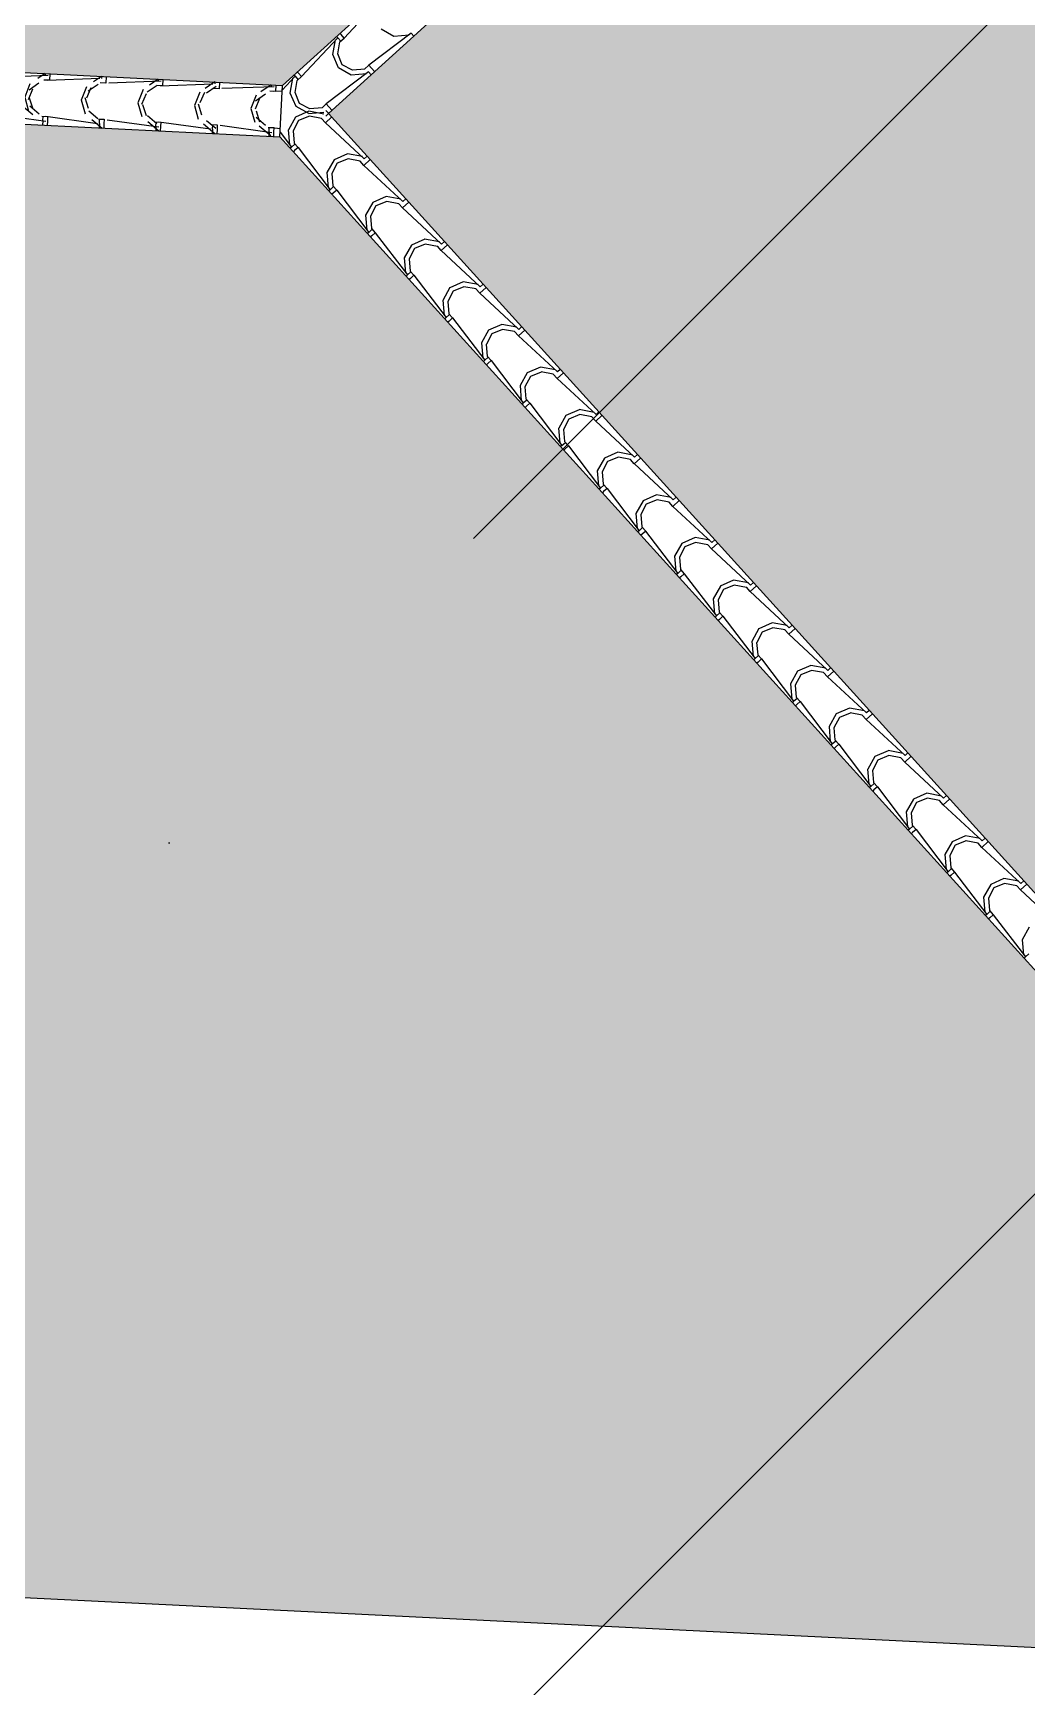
# Model space of a CAD drawing. Header units: millimetres. Extents: x 648844 to 649530, y 1246379 to 1246752.
# Drawn here: x 649226.085 to 649228.972, y 1246497.152 to 1246501.957 of the extents above; entities that cross this region are included whole.
import ezdxf

# ---------------------------------------------------------------- set-up
doc = ezdxf.new("R2010")
doc.units = ezdxf.units.MM
doc.header["$LTSCALE"] = 20
doc.header["$MEASUREMENT"] = 0
doc.layers.get('0').update_dxf_attribs({"linetype": 'CONTINUOUS'})
doc.layers.add('TECHO', color=30, linetype='CONTINUOUS')

# ---------------------------------------------------------------- blocks, each defined once
blk = doc.blocks.new('TEJA45')
at = {"layer": 'TECHO'}
for p, q in [((-2.200272264548296, 2.229809235488567), (-2.101019813202598, 2.347966745120107)), ((-2.112958493056141, 2.29819095016515), (-2.107050569565814, 2.341909306417865)), ((-2.100974591526935, 2.347957306469077), (-2.104541651117927, 2.351524366060072)), ((-2.100974591526956, 2.347957306469056), (-2.091521988076053, 2.338504703018152)), ((-2.093885663911045, 2.260490971880294), (-2.112790887128433, 2.298301337767541)), ((-2.318429985020934, 2.111651764885686), (-2.219177533675236, 2.229809274517226)), ((-2.231117068612647, 2.180032573731356), (-2.225209145122321, 2.223750929984071)), ((-2.219132134663198, 2.229799763332796), (-2.222699194254197, 2.233366822923792)), ((-2.219132134663234, 2.229799763332785), (-2.209679531212331, 2.220347159881882)), ((-2.216757751568522, 2.182716088496324), (-2.212031484306145, 2.218163297773074)), ((-2.209679531212309, 2.239252366783706), (-2.213246590803301, 2.242819426374698)), ((-2.212042682074873, 2.217984009019183), (-2.200226927761243, 2.22979976333281)), ((-2.200226927761406, 2.2297997633328), (-2.209679531212309, 2.239252366783703)), ((-2.006437719879585, 2.25342695451668), (-2.124595229511129, 2.154174503170982)), ((-2.212043193789803, 2.142333240632382), (-2.230948417007191, 2.180143606519628)), ((-2.20241897324761, 2.151977567116258), (-2.216597886970369, 2.182698604018466)), ((-2.337289677799475, 2.111642220196526), (-2.340856737390467, 2.115209279787518)), ((-2.327837074348579, 2.121094823647432), (-2.331404133939571, 2.124661883238428)), ((-2.318384470897676, 2.111642220196526), (-2.327837074348579, 2.121094823647429)), ((-2.124595190482559, 2.135269234043939), (-2.242752700114103, 2.03601678269824)), ((-2.17425537496915, 2.123462224843689), (-2.212065740856396, 2.142367448061076)), ((-2.171726355244928, 2.137785665445634), (-2.202447392147135, 2.151964579168393)), ((-2.130607945679202, 2.129243888797919), (-2.17432630193192, 2.123335965307596)), ((-2.136301699582702, 2.142378040382205), (-2.171748908859449, 2.137651773119831)), ((-2.124606100154274, 2.154178935725614), (-2.136421854467905, 2.142363181411987)), ((-2.107180573625321, 2.136753409196714), (-2.124606100154196, 2.154178935725589)), ((-2.116633177076217, 2.127300805745815), (-2.124606100154182, 2.13527372882378)), ((-2.436587705493885, 1.993494294282453), (-2.337335254148186, 2.111651803913993)), ((-2.349275644168912, 2.061874197299353), (-2.343367720678586, 2.105592553552068)), ((-2.337289677799504, 2.111642220196511), (-2.327837074348601, 2.102189616745608)), ((-2.33491520218265, 2.064559607408288), (-2.330188934920272, 2.100006816685038)), ((-2.330200225211151, 2.099826465882909), (-2.31838447089752, 2.111642220196536)), ((-2.330200723668554, 2.024175509384502), (-2.349105946885942, 2.061985875271748)), ((-2.320575382017786, 2.033821103923863), (-2.334754295740545, 2.06454214082607)), ((-2.292413106217069, 2.005304694964952), (-2.330223472104315, 2.02420991818234)), ((-2.289882818435615, 2.01962925667474), (-2.320603855337822, 2.033808170397499)), ((-2.254458180671243, 2.024220589767982), (-2.28990538994799, 2.019494322505608)), ((-2.242763643290552, 2.036021392589344), (-2.254579397604182, 2.024205638275717)), ((-2.225338116761591, 2.018595866060441), (-2.242763643290466, 2.036021392589316)), ((-2.554745425966679, 1.875336823679397), (-2.455492974620981, 1.993494333310938)), ((-2.467434219725661, 1.943715820863755), (-2.461526296235334, 1.987434177116469)), ((-2.455447220935753, 1.993484677060259), (-2.459014280526752, 1.997051736651255)), ((-2.455447220935774, 1.993484677060245), (-2.445994617484871, 1.984032073609342)), ((-2.453072652796898, 1.946403126319346), (-2.448346385534521, 1.981850335596096)), ((-2.44599461748485, 2.002937280511166), (-2.449561677075842, 2.006504340102154)), ((-2.448357768347428, 1.981668922746636), (-2.436542014033797, 1.993484677060263)), ((-2.436542014033947, 1.993484677060259), (-2.44599461748485, 2.002937280511162)), ((-2.242752661085667, 2.017111513571098), (-2.360910170717212, 1.9178590622254)), ((-2.248766322111251, 2.011085313241601), (-2.292484678363969, 2.005177389751278)), ((-2.234790720212494, 2.009143262609545), (-2.242763643290459, 2.017116185687509)), ((-2.44835825354734, 1.906017778136647), (-2.467263476764728, 1.943828144023893)), ((-2.438731790788353, 1.915664640732292), (-2.452910704511112, 1.946385677634499)), ((-2.672903146439467, 1.757179353076342), (-2.573650695093768, 1.875336862707883)), ((-2.573604764072023, 1.875327133923982), (-2.577171823663022, 1.878894193514977)), ((-2.573604764072044, 1.875327133923967), (-2.564152160621141, 1.865874530473064)), ((-2.564152160621127, 1.884779737374888), (-2.567719220212119, 1.88834679696588)), ((-2.566515311483705, 1.863511379610362), (-2.554699557170075, 1.875327133923989)), ((-2.554699557170224, 1.875327133923978), (-2.564152160621127, 1.884779737374881)), ((-2.360910131688769, 1.898953793098254), (-2.479067641320313, 1.799701341752556)), ((-2.410570837464959, 1.887147165086184), (-2.448381203352206, 1.906052388303571)), ((-2.408039281627133, 1.901472847904234), (-2.43876031852934, 1.915651761626993)), ((-2.366924698545105, 1.892926737685034), (-2.410643054797823, 1.887018814194711)), ((-2.372614661760217, 1.906063139153702), (-2.408061871036963, 1.901336871891328)), ((-2.360921186426829, 1.917863849453074), (-2.372736940740459, 1.906048095139447)), ((-2.343495659897862, 1.90043832292417), (-2.360921186426737, 1.917863849453049)), ((-2.352948263348765, 1.890985719473271), (-2.360921186426737, 1.898958642551243)), ((-2.585592795282174, 1.825557444429958), (-2.579684871791848, 1.869275800682672)), ((-2.571230103411139, 1.828246645230415), (-2.566503836148762, 1.863693854507165)), ((-2.556888199558905, 1.797508177540724), (-2.571067113281664, 1.828229214442931)), ((-2.479067602291835, 1.780796072625453), (-2.597225111923379, 1.681543621279754)), ((-2.566515783426098, 1.78786004688876), (-2.585421006643486, 1.825670412776006)), ((-2.528728568712815, 1.768989635207408), (-2.566538934600061, 1.787894858424796)), ((-2.526195744818651, 1.783316439133724), (-2.556916781720858, 1.797495352856483)), ((-2.490771142849198, 1.787905688539425), (-2.526218352125944, 1.783179421277051)), ((-2.479078729563106, 1.799706306316804), (-2.490894483876737, 1.787890552003176)), ((-2.461653203034139, 1.782280779787897), (-2.479078729563014, 1.799706306316772)), ((-2.471105806485035, 1.772828176336997), (-2.479078729563007, 1.780801099414965)), ((-2.791060866912261, 1.639021882473276), (-2.691808415566562, 1.757179392104817)), ((-2.703751370838674, 1.707399067996157), (-2.697843447348347, 1.751117424248871)), ((-2.691762307208286, 1.757169590787711), (-2.695329366799285, 1.760736650378707)), ((-2.691762307208322, 1.757169590787701), (-2.682309703757419, 1.747716987336798)), ((-2.689387554025622, 1.710090164139668), (-2.684661286763244, 1.745537373416418)), ((-2.68230970375739, 1.766622194238618), (-2.685876763348382, 1.770189253829606)), ((-2.684672854619983, 1.745353836474088), (-2.672857100306352, 1.757169590787715)), ((-2.672857100306487, 1.757169590787715), (-2.68230970375739, 1.766622194238618)), ((-2.485083074978945, 1.774768162128474), (-2.528801431231663, 1.768860238638151)), ((-2.684673313304828, 1.669702315640802), (-2.703578536522215, 1.707512681528048)), ((-2.675044608329848, 1.679351714349984), (-2.689223522052608, 1.710072751252191)), ((-2.909218587385205, 1.520864411870047), (-2.809966136039506, 1.639021921501588)), ((-2.809919850344563, 1.639012047651438), (-2.813486909935556, 1.64257910724243)), ((-2.809919850344592, 1.639012047651423), (-2.800467246893689, 1.62955944420052)), ((-2.800467246893668, 1.648464651102348), (-2.80403430648466, 1.65203171069334)), ((-2.80283039775626, 1.627196293337814), (-2.79101464344263, 1.639012047651441)), ((-2.791014643442765, 1.639012047651441), (-2.800467246893668, 1.648464651102344)), ((-2.597225072894851, 1.662638352152683), (-2.715382582526395, 1.563385900806985)), ((-2.646886299960748, 1.650832105328671), (-2.684696665847994, 1.669737328546059)), ((-2.644352208010176, 1.665160030363211), (-2.675073244912383, 1.67933894408597)), ((-2.603241451413716, 1.65660958657179), (-2.646959807666434, 1.650701663081467)), ((-2.608927623939977, 1.6697482379249), (-2.644374833216723, 1.665021970662526)), ((-2.597236272699384, 1.681548763180533), (-2.609052027013014, 1.669733008866906)), ((-2.579810746170402, 1.664123236651626), (-2.597236272699277, 1.681548763180501)), ((-2.589263349621298, 1.654670633200727), (-2.59723627269927, 1.662643556278695)), ((-2.821909946394939, 1.589240691564164), (-2.816002022904613, 1.632959047816879)), ((-2.802830843183607, 1.55154458439295), (-2.821736066400995, 1.589354950280196)), ((-2.807545004639749, 1.591933683051629), (-2.802818737377372, 1.627380892328379)), ((-2.793201017100024, 1.561195251157582), (-2.807379930822783, 1.591916288059789)), ((-2.715382543497967, 1.544480631679839), (-2.833540053129511, 1.445228180334141)), ((-2.76504403120866, 1.532674575449917), (-2.802854397095906, 1.551579798667305)), ((-2.762508671201701, 1.547003621592701), (-2.793229708103908, 1.56118253531546)), ((-2.721399827845751, 1.538451011015471), (-2.765118184098469, 1.532543087525148)), ((-2.727084105028048, 1.55159078731074), (-2.762531314304795, 1.546864520048366)), ((-2.715393815835661, 1.563391220044263), (-2.727209570149292, 1.551575465730636)), ((-2.697968289306679, 1.545965693515353), (-2.715393815835554, 1.563391220044231)), ((-2.707420892757582, 1.536513090064457), (-2.715393815835547, 1.544486013142421)), ((-3.027376307857843, 1.402706941267166), (-2.928123856512144, 1.520864450898706)), ((-2.940068521951446, 1.471082315130367), (-2.934160598461119, 1.514800671383082)), ((-2.928077393480834, 1.520854504515164), (-2.931644453071826, 1.524421564106159)), ((-2.928077393480862, 1.520854504515153), (-2.918624790029959, 1.51140190106425)), ((-2.92570245525399, 1.473777201962687), (-2.920976187991613, 1.509224411239437)), ((-2.918624790029938, 1.530307107966074), (-2.92219184962093, 1.533874167557062)), ((-2.920987940892537, 1.50903875020154), (-2.909172186578907, 1.520854504515167)), ((-2.909172186579035, 1.520854504515167), (-2.918624790029938, 1.53030710796607)), ((-2.920988373062372, 1.433386853145059), (-2.939893596279759, 1.471197219032305)), ((-2.911357425870584, 1.443038787966014), (-2.925536339593343, 1.473759824868221)), ((-2.880665134393212, 1.428847212822195), (-2.911386171295419, 1.443026126544954)), ((-2.833551358971938, 1.445233676907993), (-2.845367113285569, 1.433417922594366)), ((-2.81612583244295, 1.427808150379082), (-2.833551358971825, 1.445233676907957)), ((-3.145534028330495, 1.284549470664281), (-3.046281576984796, 1.402706980295822)), ((-3.058227097507704, 1.352923938698371), (-3.052319174017377, 1.396642294951086)), ((-3.046234936617104, 1.402696961378897), (-3.049801996208103, 1.406264020969893)), ((-3.04623493661714, 1.402696961378876), (-3.036782333166236, 1.393244357927973)), ((-3.036782333166215, 1.412149564829807), (-3.0403493927572, 1.415716624420792)), ((-3.039145484028815, 1.390881207065267), (-3.027329729715184, 1.402696961378894)), ((-3.027329729715305, 1.402696961378897), (-3.036782333166208, 1.4121495648298)), ((-2.833540014101025, 1.426322911207034), (-2.95169752373257, 1.327070459861336)), ((-2.883201762456515, 1.414517045571142), (-2.921012128343762, 1.433422268788529)), ((-2.839558204279591, 1.420292435458908), (-2.883276560532309, 1.414384511968585)), ((-2.845240586117015, 1.43343333669646), (-2.880687795393762, 1.428707069434086)), ((-2.825578435893853, 1.418355546928183), (-2.833551358971818, 1.426328470006148)), ((-3.039145902941115, 1.315229121897154), (-3.058051126158503, 1.3530394877844)), ((-3.043859905868239, 1.355620720873752), (-3.039133638605861, 1.391067930150502)), ((-3.029513834641143, 1.32488232477445), (-3.043692748363902, 1.355603361676657)), ((-3.154939876302478, 1.293992021693526), (-3.15850693589347, 1.297559081284522)), ((-2.951697484704127, 1.308165190734183), (-3.069854994335671, 1.208912739388484)), ((-3.00135949370442, 1.296359515692391), (-3.039169859591667, 1.315264738909779)), ((-2.998821597584737, 1.310690804051681), (-3.029542634486944, 1.32486971777444)), ((-2.957716580713459, 1.302133859902348), (-3.001434936966177, 1.296225936412025)), ((-2.963397067206891, 1.315275886082055), (-2.998844276483638, 1.310549618819682)), ((-2.951708902108216, 1.327076133771723), (-2.963524656421846, 1.315260379458095)), ((-2.93428337557922, 1.309650607242808), (-2.951708902108102, 1.327076133771691)), ((-2.943735979030116, 1.300198003791909), (-2.951708902108088, 1.308170926869881)), ((-3.263691748803296, 1.166392000061222), (-3.164439297457598, 1.284549509692763)), ((-3.176385673064452, 1.23476556226278), (-3.170477749574125, 1.278483918515494)), ((-3.164392479753374, 1.28453941824262), (-3.167959539344373, 1.288106477833619)), ((-3.16439247975341, 1.284539418242609), (-3.154939876302507, 1.275086814791706)), ((-3.16201735648248, 1.237464239784806), (-3.157291089220102, 1.272911449061557)), ((-3.157303027165092, 1.272723663928993), (-3.145487272851462, 1.28453941824262)), ((-3.145487272851575, 1.28453941824262), (-3.154939876302478, 1.293992021693523)), ((-3.157303432819873, 1.197071390649249), (-3.176208656037261, 1.234881756536495)), ((-3.147670243411703, 1.206725861582878), (-3.161849157134462, 1.237446898485086)), ((-3.116978060776262, 1.192534395281175), (-3.147699097678469, 1.206713309003934)), ((-3.069866445244493, 1.208918590635452), (-3.081682199558124, 1.197102836321825)), ((-3.052440918715497, 1.191493064106538), (-3.069866445244365, 1.20891859063541)), ((-3.381849469276368, 1.048234529457822), (-3.282597017930669, 1.166392039089363)), ((-3.294544248621207, 1.116607185827174), (-3.288636325130881, 1.160325542079889)), ((-3.282550022889659, 1.166381875106353), (-3.286117082480651, 1.169948934697345)), ((-3.28255002288968, 1.166381875106332), (-3.273097419438777, 1.156929271655429)), ((-3.280174807096721, 1.119307758695868), (-3.275448539834343, 1.154754967972618)), ((-3.273097419438756, 1.175834478557256), (-3.276664479029741, 1.179401538148245)), ((-3.27546057030137, 1.154566120792719), (-3.263644815987739, 1.166381875106346)), ((-3.263644815987853, 1.166381875106349), (-3.273097419438756, 1.175834478557253)), ((-3.069854955307193, 1.190007470261374), (-3.188012464938737, 1.090755018915676)), ((-3.119517224952311, 1.178201985813626), (-3.157327590839557, 1.197107209031014)), ((-3.075874957147306, 1.183975284345788), (-3.119593313400024, 1.178067360855465)), ((-3.081553548295865, 1.197118435467772), (-3.117000757572612, 1.192392168205398)), ((-3.061893522166393, 1.182040460655639), (-3.069866445244358, 1.190013383733604)), ((-3.275460962698638, 1.078913659401358), (-3.294366185916026, 1.116724025288605)), ((-3.265826652182639, 1.088569398392131), (-3.280005565905398, 1.119290435294339)), ((-3.391254962575026, 1.057676935420989), (-3.394822022166011, 1.061243995011978)), ((-3.381802359124123, 1.048224331970079), (-3.391254962575026, 1.057676935420982)), ((-3.188012425910266, 1.071849749788566), (-3.30616993554181, 0.9725972984428672)), ((-3.237674956200188, 1.060044455934861), (-3.275485322087434, 1.078949679152249)), ((-3.235134523969421, 1.074377986511426), (-3.265855560871628, 1.088556900234185)), ((-3.194033333579362, 1.065816708789466), (-3.237751689832081, 1.059908785299143)), ((-3.199710029384846, 1.078960984853495), (-3.235157238661593, 1.074234717591121)), ((-3.18802398838077, 1.090761047499182), (-3.199839742694401, 1.078945293185555)), ((-3.170598461851768, 1.073335520970264), (-3.188023988380642, 1.090761047499139)), ((-3.180051065302663, 1.063882917519361), (-3.188023988380642, 1.071855840597337)), ((-3.500007189749034, 0.9300770588549305), (-3.400754738403336, 1.048234568486471)), ((-3.412702824177472, 0.9984488093951853), (-3.406794900687146, 1.0421671656479)), ((-3.400707566025922, 1.048224331970076), (-3.404274625616914, 1.051791391561068)), ((-3.400707566025957, 1.048224331970065), (-3.391254962575054, 1.038771728519162)), ((-3.398332257710976, 1.001151277606926), (-3.393605990448599, 1.036598486883676)), ((-3.393618113437647, 1.036408577656445), (-3.381802359124016, 1.048224331970072)), ((-3.393618492577396, 0.9607559281534783), (-3.412523715794784, 0.9985662940407245)), ((-3.383983060952815, 0.9704129351997395), (-3.398161974675574, 1.001133972101947)), ((-3.353290987159291, 0.9562215777401519), (-3.384012024061498, 0.970400491462911)), ((-3.306181531517048, 0.9726035043629118), (-3.317997285830678, 0.9607877500492847)), ((-3.288756004988038, 0.9551779778339942), (-3.306181531516913, 0.9726035043628727)), ((-3.618164910221822, 0.8119195882518788), (-3.518912458876123, 0.9300770978834194)), ((-3.530861399734214, 0.8802904329595833), (-3.524953476243887, 0.9240087892122979)), ((-3.518865109162199, 0.9300667888338054), (-3.522432168753198, 0.933633848424801)), ((-3.518865109162228, 0.9300667888337877), (-3.509412505711325, 0.9206141853828846)), ((-3.516489708325459, 0.8829947965161828), (-3.511763441063081, 0.918442005792933)), ((-3.509412505711303, 0.9395193922847085), (-3.512979565302295, 0.943086451875697)), ((-3.511775656573924, 0.9182510345201713), (-3.499959902260294, 0.9300667888337983)), ((-3.4999599022604, 0.9300667888337983), (-3.509412505711303, 0.9395193922847014)), ((-3.306169896513282, 0.9536920293157962), (-3.424327406144826, 0.8544395779700977)), ((-3.355832687448093, 0.9418869260561102), (-3.393643053335339, 0.9607921492734981)), ((-3.312191710014105, 0.9476581332327818), (-3.355910066266823, 0.9417502097424588)), ((-3.31786651047382, 0.9608035342392149), (-3.353313719750567, 0.9560772669768411)), ((-3.298208608438941, 0.9457253743830982), (-3.306181531516906, 0.9536982974610595)), ((-3.511776022456154, 0.8425981969055734), (-3.530681245673541, 0.8804085627928195)), ((-3.502139469723382, 0.8522564720081682), (-3.516318383446141, 0.8829775089103755)), ((-3.627570048847574, 0.8213618491484418), (-3.631137108438566, 0.8249289087394338)), ((-3.61811744539667, 0.8119092456975316), (-3.627570048847574, 0.8213618491484347)), ((-3.424327367116383, 0.8355343088429557), (-3.542484876747928, 0.7362818574972572)), ((-3.473990418695976, 0.8237293961773489), (-3.511800784583222, 0.8426346193947367)), ((-3.471447450350816, 0.8380651689696457), (-3.502168487253023, 0.8522440826924047)), ((-3.430350086447064, 0.8294995576763391), (-3.474068442699782, 0.8235916341860161)), ((-3.436022991562787, 0.8426460836249312), (-3.471470200839534, 0.8379198163625574)), ((-3.424339074653325, 0.8544459612266415), (-3.436154828966956, 0.8426302069130145)), ((-3.406913548124315, 0.8370204346977168), (-3.42433907465319, 0.8544459612265918)), ((-3.416366151575211, 0.8275678312468173), (-3.424339074653183, 0.8355407543247892)), ((-3.736322630694765, 0.693762117648653), (-3.637070179349067, 0.8119196272801936)), ((-3.649019975290479, 0.7621320565275838), (-3.643112051800152, 0.8058504127802983)), ((-3.637022652298469, 0.8119092456975316), (-3.640589711889469, 0.8154763052885272)), ((-3.637022652298498, 0.8119092456975174), (-3.627570048847595, 0.8024566422466144)), ((-3.634647158939579, 0.7648383154281468), (-3.629920891677202, 0.800285524704897)), ((-3.629933199710202, 0.8000934913838975), (-3.618117445396571, 0.8119092456975245)), ((-3.629933552334919, 0.7244404656576862), (-3.648838775552306, 0.7622508315449323)), ((-3.620295878494325, 0.7341000088174248), (-3.634474792217084, 0.764821045719632)), ((-3.592148149943888, 0.705571866298591), (-3.629958515831134, 0.7244770895159789)), ((-3.589603913543165, 0.719908760199516), (-3.620324950445372, 0.734087673922275)), ((-3.554179472650858, 0.7244886330107718), (-3.589626681927605, 0.719762365748398)), ((-3.542496617789602, 0.7362884180903713), (-3.554312372103233, 0.7244726637767442)), ((-3.525071091260585, 0.7188628915614501), (-3.54249661778946, 0.7362884180903251)), ((-3.854480351167602, 0.5756046470455338), (-3.755227899821904, 0.6937621566770744)), ((-3.767178550847227, 0.6439736800919889), (-3.7612706273569, 0.6876920363447034)), ((-3.75518019543474, 0.6937517025612614), (-3.758747255025732, 0.697318762152257)), ((-3.755180195434768, 0.6937517025612472), (-3.745727591983865, 0.6842990991103441)), ((-3.752804609553827, 0.6466818343392049), (-3.74807834229145, 0.682129043615955)), ((-3.745727591983844, 0.703204306012168), (-3.749294651574829, 0.7067713656031565)), ((-3.748090742846479, 0.6819359482476237), (-3.736274988532848, 0.6937517025612507)), ((-3.736274988532941, 0.6937517025612578), (-3.745727591983844, 0.7032043060121609)), ((-3.542484837719485, 0.7173765883701151), (-3.660642347351029, 0.6181241370244166)), ((-3.548508462881806, 0.7113409821196583), (-3.592226819134524, 0.7054330586293354)), ((-3.534523694711481, 0.7094102881105471), (-3.542496617789453, 0.7173832111885154)), ((-3.748091082213669, 0.6062827344097776), (-3.766996305431057, 0.6440931002970238)), ((-3.738452287264877, 0.6159435456258606), (-3.752631200987636, 0.6466645825280679)), ((-3.873337738571017, 0.5755941594249876), (-3.876904798162009, 0.5791612190159832)), ((-3.863885135120121, 0.5850467628758977), (-3.867452194711113, 0.5886138224668898)), ((-3.854432531669218, 0.5755941594249876), (-3.863885135120121, 0.5850467628758906)), ((-3.66064230832248, 0.5992188678973811), (-3.778799817954024, 0.4999664165516826)), ((-3.710305881191765, 0.5874143364198297), (-3.748116247079011, 0.6063195596372175)), ((-3.707760376733852, 0.601752351428626), (-3.738481413636059, 0.6159312651513851)), ((-3.666666839313869, 0.59318240656334), (-3.710385195566587, 0.587274483073017)), ((-3.672335953740742, 0.6063311823963673), (-3.707783163017488, 0.6016049151339935)), ((-3.66065416092588, 0.618130874954101), (-3.67246991523951, 0.606315120640474)), ((-3.643228634396856, 0.6007053484251763), (-3.660654160925731, 0.6181308749540513)), ((-3.652681237847752, 0.5912527449742733), (-3.660654160925723, 0.5992256680522452)), ((-3.972638071640318, 0.4574471764425745), (-3.87338562029462, 0.5756046860741151)), ((-3.885337126403741, 0.5258153036581881), (-3.879429202913414, 0.5695336599109027)), ((-3.873337738571045, 0.5755941594249734), (-3.863885135120142, 0.5661415559740703)), ((-3.870962060168189, 0.5285253532493641), (-3.866235792905812, 0.5639725625261143)), ((-3.866248285982756, 0.5637784051113499), (-3.854432531669126, 0.5755941594249769)), ((-3.778799778925574, 0.481061147424537), (-3.896957288557118, 0.3818086960788385)), ((-3.86624861209242, 0.4881250031618727), (-3.885153835309808, 0.5259353690491189)), ((-3.856608696035053, 0.497787082433458), (-3.870787609757812, 0.5285081193356653)), ((-3.828463612439649, 0.4692568065410647), (-3.866273978326895, 0.4881620297584526)), ((-3.825916839926194, 0.4835959426584964), (-3.856637876828401, 0.4977748563812554)), ((-3.790492434829723, 0.4881737317820871), (-3.825939644106469, 0.4834474645197133)), ((-3.778811704062157, 0.4999733318178308), (-3.790627458375788, 0.4881575775042037)), ((-3.761386177533133, 0.4825478052889061), (-3.778811704062008, 0.499973331817781)), ((-3.770838780984036, 0.4730952018380066), (-3.778811704062001, 0.4810681249159714)), ((-4.090795792113177, 0.3392897058394375), (-3.991543340767478, 0.4574472154709781)), ((-4.00349570195975, 0.4076569272280004), (-3.997587778469423, 0.451375283480715)), ((-3.99149528170728, 0.4574366162887209), (-3.995062341298265, 0.4610036758797094)), ((-3.991495281707316, 0.4574366162886996), (-3.982042678256413, 0.4479840128377965)), ((-3.98911951078243, 0.4103688721604328), (-3.984393243520053, 0.445816081437183)), ((-3.982042678256384, 0.4668892197396239), (-3.985609737847369, 0.4704562793306124)), ((-3.984405829119034, 0.4456208619750761), (-3.972590074805403, 0.4574366162887031)), ((-3.972590074805481, 0.4574366162887173), (-3.982042678256384, 0.4668892197396204)), ((-3.784825215748612, 0.4750238310066557), (-3.82854357200133, 0.4691159075163327)), ((-3.984406141971199, 0.3699672719140104), (-4.003311365188587, 0.4077776378012565)), ((-3.974765104806004, 0.379630619242711), (-3.988944018528763, 0.4103516561449183)), ((-4.208953512586021, 0.2211322352363077), (-4.109701061240322, 0.3392897448678482)), ((-4.109652824843558, 0.3392790731524506), (-4.11321988443455, 0.3428461327434462)), ((-4.109652824843586, 0.3392790731524329), (-4.100200221392683, 0.3298264697015298)), ((-4.100200221392662, 0.3487316766033537), (-4.103767280983654, 0.3522987361943422)), ((-4.102563372255311, 0.3274633188388023), (-4.09074761794168, 0.3392790731524293)), ((-4.090747617941759, 0.3392790731524435), (-4.100200221392662, 0.3487316766033466)), ((-3.896957249528676, 0.3629034269516929), (-4.01511475916022, 0.2636509756059944)), ((-3.946621343687589, 0.3510992766623282), (-3.984431709574835, 0.3700044998797161)), ((-3.944073303117726, 0.3654395338879866), (-3.974794340019933, 0.3796184476107456)), ((-3.902983592182473, 0.3568652554500957), (-3.946701948435191, 0.3509573319597727)), ((-3.908648915917794, 0.3700162811679313), (-3.944096125194541, 0.3652900139055575)), ((-3.896969247198435, 0.3818157886815605), (-3.908785001512065, 0.3700000343679335)), ((-3.879543720669396, 0.3643902621526323), (-3.896969247198271, 0.3818157886815072)), ((-3.888996324120292, 0.3549376587017328), (-3.896969247198264, 0.3629105817797047)), ((-4.121654277516505, 0.2894985507923984), (-4.115746354026179, 0.333216907045113)), ((-4.10256367184995, 0.2518095406661018), (-4.121468895067338, 0.289619906553348)), ((-4.107276961396558, 0.2922123910723933), (-4.10255069413418, 0.3276596003491434)), ((-4.092921513576556, 0.2614741560511469), (-4.107100427299315, 0.2921951929533542)), ((-4.015114720131734, 0.2447457064788843), (-4.133272229763278, 0.1454932551331858)), ((-4.064779074935451, 0.2329417467835526), (-4.102589440822697, 0.2518469700009405)), ((-4.062229766308398, 0.247283125117093), (-4.092950803210606, 0.2614620388398521)), ((-4.026805397007671, 0.2518588305535268), (-4.062252606284417, 0.247132563291153)), ((-4.015126790334712, 0.2636582455452903), (-4.026942544648342, 0.2518424912316632)), ((-3.997701263805673, 0.246232719016362), (-4.015126790334548, 0.263658245545237)), ((-4.007153867256569, 0.2367801155654625), (-4.015126790334541, 0.2447530386434345)), ((-4.327111233058744, 0.1029747646333448), (-4.227858781713046, 0.2211322742648854)), ((-4.239812853073012, 0.1713401743586012), (-4.233904929582685, 0.2150585306113157)), ((-4.227810367979828, 0.2211215300161697), (-4.231377427570827, 0.2246885896071689)), ((-4.227810367979856, 0.2211215300161555), (-4.218357764528953, 0.2116689265652525)), ((-4.22543441201104, 0.1740559099816537), (-4.220708144748663, 0.2095031192584038)), ((-4.218357764528932, 0.2305741334670763), (-4.221924824119924, 0.2341411930580684)), ((-4.220720915391588, 0.2093057757025285), (-4.208905161077958, 0.2211215300161555)), ((-4.208905161078029, 0.2211215300161768), (-4.218357764528932, 0.2305741334670799)), ((-4.021141968616334, 0.2387066798935287), (-4.064860324869052, 0.2327987564032057)), ((-4.220721201728708, 0.1336518094182217), (-4.239626424946096, 0.1714621753054679)), ((-4.211077922346732, 0.1433176928587514), (-4.225256836069491, 0.1740387297609587)), ((-4.133284333470989, 0.14550070240902), (-4.14510008778462, 0.133684948095393)), ((-4.115858806941944, 0.1280751758800847), (-4.133284333470819, 0.1455007024089596)), ((-4.381066017177957, 0.06124925080029442), (-4.346016502185769, 0.1029748036619225)), ((-4.35797142862927, 0.05318179792661226), (-4.352063505138943, 0.09690015417932685)), ((-4.345967911116098, 0.1029639868798995), (-4.349534970707083, 0.106531046470888)), ((-4.345967911116134, 0.1029639868798853), (-4.336515307665231, 0.09351138342898224)), ((-4.336515307665202, 0.1124165903308096), (-4.340082367256187, 0.1159836499217981)), ((-4.338878458527866, 0.0911482325662547), (-4.327062704214235, 0.1029639868798817)), ((-4.327062704214299, 0.1029639868798995), (-4.336515307665202, 0.1124165903308025)), ((-4.13327219073485, 0.1265879860060402), (-4.251429700366394, 0.02733553466034166)), ((-4.182936806183349, 0.1147842169048019), (-4.220747172070595, 0.1336894401221898)), ((-4.180386229499931, 0.1291267163465832), (-4.211107266402138, 0.1433056300693423)), ((-4.139300345048383, 0.1205481043372068), (-4.183018701301101, 0.1146401808468838)), ((-4.144961878098442, 0.1337013799390085), (-4.180409087375189, 0.1289751126766348)), ((-4.12531141039284, 0.1186225724291852), (-4.133284333470812, 0.1265954955071535)), ((-4.381066017177965, 0.07500000000003837), (-4.381066017177972, -0.07499999999996376)), ((-4.338878731607451, 0.01549407817028481), (-4.357783954824839, 0.05330444405753099)), ((-4.343591862625289, 0.05589942889270816), (-4.338865595362911, 0.09134663816945832)), ((-4.329234331117675, 0.02516122966800793), (-4.343413244840434, 0.05588226657021522)), ((-4.30109453743124, -0.003373312973963039), (-4.338904903318486, 0.01553191024342482)), ((-4.30109453743124, 0.003373312974005671), (-4.338904903318486, -0.01553191024338219)), ((-4.298542692691456, 0.01097030757607342), (-4.329263729593663, 0.02514922129883246)), ((-4.257458721482493, -0.002389528778763861), (-4.301177077735211, 0.003518394711559125)), ((-4.257458721483125, 0.002389528780526007), (-4.301177077735844, -0.003518394709796979)), ((-4.263118359186514, 0.01554392932484205), (-4.29856556846326, 0.01081766206246826)), ((-4.251441876607267, 0.02734315927274977), (-4.263257630920897, 0.01552740495912275)), ((-4.234016350078214, 0.009917632743814409), (-4.251441876607089, 0.02734315927269293)), ((-4.243468953529117, 0.0004650292929184729), (-4.251441876607082, 0.008437952370883295)), ((-4.338878731607565, -0.01549407817016046), (-4.357783954824953, -0.05330444405740664)), ((-4.329234331119117, -0.0251612296676953), (-4.343413244841877, -0.05588226656990258)), ((-4.298542692692415, -0.01097030757503248), (-4.329263729594622, -0.02514922129779151)), ((-4.26311835918694, -0.01554392932355597), (-4.298565568463687, -0.01081766206118218)), ((-4.251441876607259, -0.0273431592726503), (-4.26325763092089, -0.01552740495902327)), ((-4.243468953529124, -0.0004650292928261024), (-4.251441876607103, -0.008437952370801582)), ((-4.234016350078228, -0.009917632743729143), (-4.251441876607103, -0.02734315927260411)), ((-4.133272190734765, -0.1265879860058945), (-4.251429700366309, -0.027335534660196)), ((-4.381066017177957, -0.06124925080087706), (-4.346016502186039, -0.102974803662196)), ((-4.35797142863111, -0.05318179792779887), (-4.352063505140784, -0.09690015418051345)), ((-4.345967911116119, -0.1029639868798107), (-4.336515307665216, -0.09351138342890764)), ((-4.343591862623768, -0.05589942889180222), (-4.338865595361391, -0.09134663816855237)), ((-4.338878458527873, -0.09114823256618365), (-4.327062704214242, -0.1029639868798107)), ((-4.345967911116119, -0.1029639868798178), (-4.349534970707111, -0.1065310464708098)), ((-4.336515307665216, -0.1124165903307208), (-4.340082367256201, -0.1159836499217093)), ((-4.327062704214313, -0.1029639868798071), (-4.336515307665216, -0.1124165903307102)), ((-4.327111233059028, -0.1029747646336112), (-4.22785878171333, -0.2211322742651518)), ((-4.220721201728821, -0.133651809418069), (-4.239626424946209, -0.1714621753053152)), ((-4.211077922348551, -0.1433176928592701), (-4.22525683607131, -0.1740387297614774)), ((-4.182936806183335, -0.1147842169047451), (-4.220747172070581, -0.1336894401221329)), ((-4.18038622950089, -0.1291267163455458), (-4.211107266403097, -0.1433056300683049)), ((-4.139300345048618, -0.1205481043353416), (-4.183018701301336, -0.1146401808450186)), ((-4.144961878097952, -0.1337013799378433), (-4.180409087374699, -0.1289751126754695)), ((-4.133284333470982, -0.1455007024089205), (-4.145100087784613, -0.1336849480952935)), ((-4.125311410392847, -0.1186225724290999), (-4.133284333470819, -0.1265954955070754)), ((-4.115858806941951, -0.1280751758799994), (-4.133284333470826, -0.1455007024088779)), ((-4.239812853075087, -0.1713401743580043), (-4.23390492958476, -0.2150585306107189)), ((-4.225434412009413, -0.1740559099816323), (-4.220708144747036, -0.2095031192583825)), ((-4.015114720131677, -0.2447457064787315), (-4.133272229763222, -0.145493255133033)), ((-4.227810367979835, -0.2211215300160916), (-4.231377427570827, -0.22468858960708)), ((-4.227810367979849, -0.2211215300160809), (-4.218357764528946, -0.2116689265651779)), ((-4.218357764528939, -0.2305741334669946), (-4.221924824119924, -0.2341411930579831)), ((-4.220720915391595, -0.2093057757024575), (-4.208905161077965, -0.2211215300160845)), ((-4.208905161078043, -0.2211215300160916), (-4.218357764528946, -0.2305741334669946)), ((-4.208953512586156, -0.2211322352367517), (-4.109701061240457, -0.3392897448682923)), ((-4.064779074935444, -0.2329417467835064), (-4.10258944082269, -0.2518469700008943)), ((-4.021141968615652, -0.2387066798917949), (-4.06486032486837, -0.232798756401472)), ((-4.007153867256584, -0.2367801155653737), (-4.015126790334556, -0.2447530386433456))]:
    blk.add_line(p, q, dxfattribs=at)

msp = doc.modelspace()

# ---------------------------------------------------------------- hatches: boundary and pattern name
h = msp.add_hatch()
h.set_pattern_fill('ANSI36', scale=20, style=0)
h.set_pattern_definition([(45, (-526.4316489867633, -3378.367883687839), (1.325825214724777, 4.861359120657514), [6.25, -1.25, 0, -1.25])])
h.paths.add_polyline_path([(649188.8489360636, 1246478.707731926), (649215.2214069526, 1246513.043391474), (649317.348885952, 1246513.661012395), (649322.291343771, 1246459.303611518), (649201.5072083384, 1246459.303611518)])
h.paths.add_polyline_path([(649253.0038721092, 1246474.230662723), (649282.477951251, 1246474.230662723), (649282.477951251, 1246479.656447173), (649253.0038721092, 1246479.656447173)], flags=24)
at = {"layer": 'TECHO'}
h = msp.add_hatch(dxfattribs=at)
h.set_pattern_fill('SPANTILE', color=9, scale=0.2049999999999999, angle=123.892638268908, style=0, pattern_type=2)
h.set_pattern_definition([(82.20708539586276, (649170.8722633088, 1246522.995673539), (-0.3259153697963706, -2.446917346713686), [0.1893117599999998, -4.543480804999995]), (177.1767853958629, (649170.8979327935, 1246523.183236855), (-0.1946540209478584, 0.2148483468142836), [0.01639999999999999, -0.1885999999999999]), (357.1767853958627, (649170.6939893827, 1246523.209714113), (0.1946540209478583, -0.2148483468142837), [0.05739999999999977, -0.1475999999999991]), (267.1767853958628, (649170.7513197141, 1246523.206886907), (-0.2148483468142836, -0.1946540209478583), [0.02049999999999988, -0.1844999999999991]), (87.17678539586272, (649170.8813507556, 1246523.179949604), (0.2148483468142836, 0.1946540209478583), [0.02049999999999999, -0.1844999999999999]), (357.1767853958627, (649170.8823604718, 1246523.200424723), (0.1946540209478583, -0.2148483468142837), [0.01639999999999989, -0.1885999999999991]), (357.1767853958627, (649170.6931816099, 1246523.193334018), (0.1946540209478583, -0.2148483468142837), [0.04099999999999978, -0.1639999999999991]), (272.1464853958628, (649170.7341318462, 1246523.191314585), (0.08358343816457736, -2.467111497030979), [0.1893117599999994, -4.54348080499998]), (304.4806853958628, (649170.7336269884, 1246523.181077026), (-2.490110623065564, 3.612035301011281), [0.05412163999999996, -5.358033749999995]), (338.7418853958628, (649170.7642667734, 1246523.136463731), (0.3994053099352731, -0.2249451871936113), [0.0518613099999999, -0.5964054749999982]), (15.61168539586286, (649170.8125992842, 1246523.117660317), (-0.4195996035558575, -0.1845565266844489), [0.05186130999999999, -0.5964054749999997]), (49.87288539586272, (649170.8625473416, 1246523.131617093), (2.833414379715958, 3.349509349692053), [0.05412163999999995, -5.358033749999993]), (336.9518853958627, (649170.7752111341, 1246523.150291456), (-2.211873726662235, 0.9300752068906732), [0.04150942499999976, -4.10942425999997]), (17.40168539586282, (649170.8134070573, 1246523.134040412), (2.292651198459713, 0.7079376776049203), [0.04150942499999997, -4.109424259999996]), (49.77138539586275, (649170.8530165838, 1246523.146454534), (2.178776918669865, 2.560792117824365), [0.04387184499999998, -4.343319624999997]), (304.5821853958628, (649170.7503099978, 1246523.186411788), (-1.916250834570984, 2.762735577474969), [0.04387184499999996, -4.343319624999995])])
h.paths.add_polyline_path([(649223.8750923561, 1246501.949671761), (649219.8158438706, 1246506.430045823), (649231.2897685835, 1246505.864217166), (649226.8093945221, 1246501.804968681)])
h = msp.add_hatch(dxfattribs=at)
h.set_pattern_fill('SPANTILE', color=9, scale=0.2049999999999999, angle=393.8926382689082, style=0, pattern_type=2)
h.set_pattern_definition([(2.146485395862793, (649281.628762459, 1246517.927871741), (-2.46711149703098, -0.08358343816457514), [0.1893117599999999, -4.543480804999998]), (267.1767853958628, (649281.8179413216, 1246517.934962445), (0.1946540209478583, -0.2148483468142837), [0.01639999999999988, -0.188599999999999]), (87.17678539586272, (649281.8242242531, 1246517.729403489), (-0.1946540209478583, 0.2148483468142837), [0.05739999999999997, -0.1475999999999999]), (177.1767853958629, (649281.8270514583, 1246517.78673382), (-0.2148483468142836, -0.1946540209478582), [0.02049999999999999, -0.1844999999999999]), (357.1767853958627, (649281.8130385248, 1246517.918784295), (0.2148483468142837, 0.1946540209478582), [0.02049999999999989, -0.1844999999999991]), (87.17678539586272, (649281.833513643, 1246517.917774578), (-0.1946540209478583, 0.2148483468142837), [0.01639999999999998, -0.1885999999999999]), (87.17678539586272, (649281.8078441579, 1246517.730211261), (-0.1946540209478583, 0.2148483468142837), [0.04099999999999997, -0.1639999999999999]), (172.2070853958628, (649281.8098635908, 1246517.771161498), (-2.446917346713685, 0.325915369796373), [0.189311759999999, -4.54348080499997]), (139.8728853958629, (649281.7996260315, 1246517.771666357), (3.349509349692053, -2.833414379715956), [0.05412163999999995, -5.358033749999993]), (105.6116853958626, (649281.7582438292, 1246517.80654695), (-0.1845565266844487, 0.4195996035558575), [0.05186130999999988, -0.5964054749999979]), (68.74188539586271, (649281.7442870535, 1246517.856495007), (-0.2249451871936116, -0.399405309935273), [0.05186130999999986, -0.5964054749999976]), (34.48068539586291, (649281.7630904672, 1246517.904827519), (3.612035301011281, 2.490110623065563), [0.05412163999999997, -5.358033749999996]), (107.4016853958627, (649281.7730812706, 1246517.816077708), (0.7079376776049204, -2.292651198459713), [0.04150942499999977, -4.109424259999972]), (66.95188539586272, (649281.7606671486, 1246517.855687234), (0.9300752068906738, 2.211873726662234), [0.04150942499999996, -4.109424259999995]), (34.58218539586276, (649281.7769181918, 1246517.893883158), (2.76273557747497, 1.916250834570982), [0.04387184499999994, -4.343319624999991]), (139.7713853958628, (649281.8065763403, 1246517.787743536), (2.560792117824364, -2.178776918669866), [0.04387184499999999, -4.343319624999998])])
h.paths.add_polyline_path([(649230.9724163444, 1246497.275489737), (649226.9426660306, 1246501.723305348), (649231.3904816412, 1246505.753055662)])
h = msp.add_hatch(dxfattribs=at)
h.set_pattern_fill('SPANTILE', color=9, scale=0.1644999999999999, angle=213.8926382689081, style=0, pattern_type=2)
h.set_pattern_definition([(352.2070853958629, (649170.5222348731, 1246523.066660157), (-1.963501968460495, 0.2615272113731855), [0.1519111439999999, -3.645866304499999]), (87.17678539586272, (649170.672742998, 1246523.046061961), (0.1724026978095106, 0.1561979826630376), [0.01315999999999999, -0.1513399999999999]), (267.1767853958628, (649170.6939893827, 1246523.209714113), (-0.1724026978095106, -0.1561979826630375), [0.04605999999999977, -0.1184399999999995]), (177.1767853958629, (649170.6917207225, 1246523.163710017), (-0.1561979826630376, 0.1724026978095106), [0.01645, -0.14805]), (357.1767853958627, (649170.6701051799, 1246523.059368036), (0.1561979826630376, -0.1724026978095106), [0.01644999999999989, -0.1480499999999991]), (267.1767853958628, (649170.686535214, 1246523.0585578), (-0.1724026978095106, -0.1561979826630375), [0.01315999999999994, -0.1513399999999991]), (267.1767853958628, (649170.6808453555, 1246523.210362301), (-0.1724026978095106, -0.1561979826630375), [0.03289999999999977, -0.1315999999999991]), (182.1464853958629, (649170.6792248837, 1246523.177502233), (-1.979706542739494, -0.06707061257596625), [0.1519111439999995, -3.645866304499992]), (214.4806853958628, (649170.6710098668, 1246523.177907351), (2.898438083006615, 1.998161938996514), [0.04342931599999998, -4.299495374999998]), (248.7418853958628, (649170.6352104183, 1246523.153320792), (-0.1805047965529223, -0.3204984072407436), [0.04161553899999999, -0.4785790274999999]), (285.6116853958628, (649170.6201218249, 1246523.114536898), (-0.1480953592175214, 0.3367030965118954), [0.04161553899999998, -0.4785790274999998]), (319.8728853958627, (649170.631321286, 1246523.074456628), (2.687777014752892, -2.273642270552561), [0.04342931599999997, -4.299495374999997]), (246.9518853958628, (649170.6463063242, 1246523.144538609), (0.7463286416269062, 1.774893795297256), [0.03330878249999998, -3.297562393999999]), (287.4016853958628, (649170.6332658526, 1246523.11388871), (0.5680768193463879, -1.839712790959136), [0.03330878249999986, -3.297562393999991]), (319.7713853958628, (649170.6432274278, 1246523.08210448), (2.05487952869321, -1.748335624981428), [0.03520448049999998, -3.485249162499999]), (214.5821853958628, (649170.6752906889, 1246523.164520253), (2.216926841437231, 1.53767445018013), [0.03520448049999998, -3.485249162499998])])
h.paths.add_polyline_path([(649223.8677041883, 1246501.799853822), (649226.8020063542, 1246501.655150742), (649226.8093945221, 1246501.804968681), (649223.8750923561, 1246501.949671761)])
h = msp.add_hatch(dxfattribs=at)
h.set_pattern_fill('SPANTILE', color=9, scale=0.2049999999999999, angle=123.892638268908, style=0, pattern_type=2)
h.set_pattern_definition([(272.1464853958628, (649169.05134271, 1246486.070880808), (-0.08358343816457625, 2.467111497030979), [0.1893117599999998, -4.543480804999994]), (177.1767853958629, (649169.0584334146, 1246485.881701946), (-0.2148483468142837, -0.1946540209478582), [0.01639999999999999, -0.1885999999999999]), (357.1767853958627, (649168.8528744578, 1246485.875419015), (0.2148483468142837, 0.1946540209478582), [0.05739999999999977, -0.1475999999999991]), (87.17678539586272, (649168.910204789, 1246485.872591809), (-0.1946540209478583, 0.2148483468142836), [0.02049999999999999, -0.1844999999999999]), (267.1767853958628, (649169.042255263, 1246485.886604743), (0.1946540209478582, -0.2148483468142837), [0.02049999999999988, -0.1844999999999991]), (357.1767853958627, (649169.0412455463, 1246485.866129624), (0.2148483468142837, 0.1946540209478582), [0.01639999999999989, -0.1885999999999991]), (357.1767853958627, (649168.8536822308, 1246485.891799109), (0.2148483468142837, 0.1946540209478582), [0.04099999999999978, -0.1639999999999991]), (82.2070853958627, (649168.8946324674, 1246485.889779676), (0.3259153697963718, 2.446917346713685), [0.1893117599999998, -4.543480804999994]), (49.87288539586272, (649168.8951373257, 1246485.900017236), (-2.833414379715956, -3.349509349692053), [0.05412163999999995, -5.358033749999993]), (15.61168539586286, (649168.930017919, 1246485.941399438), (0.4195996035558575, 0.1845565266844487), [0.05186130999999999, -0.5964054749999996]), (338.7418853958628, (649168.9799659756, 1246485.955356213), (-0.3994053099352732, 0.2249451871936115), [0.05186130999999999, -0.5964054749999996]), (304.4806853958628, (649169.0282984872, 1246485.9365528), (2.490110623065565, -3.612035301011281), [0.05412163999999996, -5.358033749999995]), (17.40168539586282, (649168.9395486771, 1246485.926561997), (-2.292651198459713, -0.70793767760492), [0.04150942499999997, -4.109424259999996]), (336.9518853958627, (649168.979158203, 1246485.938976119), (2.211873726662235, -0.9300752068906738), [0.04150942499999975, -4.109424259999969]), (304.5821853958628, (649169.0173541267, 1246485.922725075), (1.916250834570983, -2.76273557747497), [0.04387184499999994, -4.343319624999991]), (49.77138539586275, (649168.911214505, 1246485.893066927), (-2.178776918669866, -2.560792117824364), [0.04387184499999998, -4.343319624999997])])
h.paths.add_polyline_path([(649223.8677041883, 1246501.799853822), (649219.3873301271, 1246497.740605337), (649230.86125484, 1246497.17477668), (649226.8020063542, 1246501.655150742)])

# ---------------------------------------------------------------- linework, layer by layer
at = {"color": 9}
msp.add_lwpolyline([(649230.9671921198, 1246497.169552454), (649231.3957058653, 1246505.858992943), (649219.70990659, 1246506.435270048), (649219.281392845, 1246497.74582956), (649230.9671921207, 1246497.169552454)], dxfattribs=at)
at = {"layer": 'TECHO', "color": 9}
for p, q in [((649226.8093945221, 1246501.804968681), (649231.2897685835, 1246505.864217166)), ((649226.9426660306, 1246501.723305348), (649231.3904816412, 1246505.753055662)), ((649223.8750923561, 1246501.949671761), (649226.8093945221, 1246501.804968681)), ((649223.8677041883, 1246501.799853822), (649226.8020063542, 1246501.655150742)), ((649226.9426660306, 1246501.723305348), (649230.9724163444, 1246497.275489737)), ((649226.8020063542, 1246501.655150742), (649230.86125484, 1246497.17477668))]:
    msp.add_line(p, q, dxfattribs=at)

# ---------------------------------------------------------------- block references
at = {"color": 9, "xscale": -1, "rotation": 177.1767853991023}
msp.add_blockref('TEJA45', (649231.1814489927, 1246501.514272699), dxfattribs=at)

doc.saveas('drawing.dxf')
